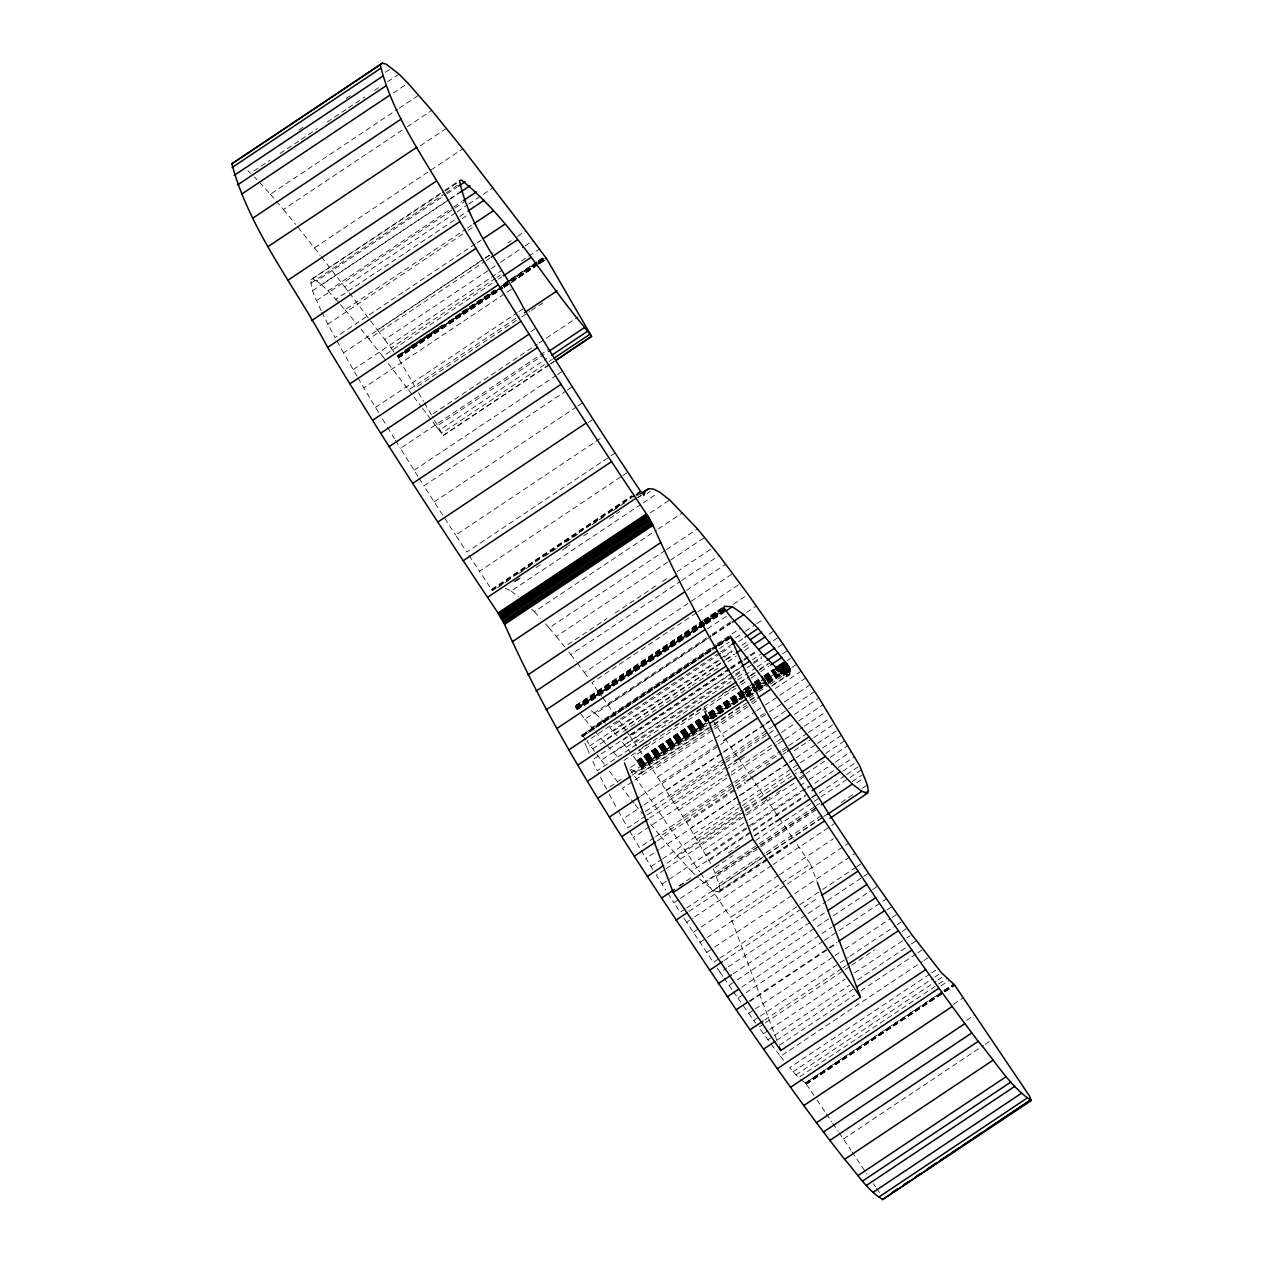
<?xml version="1.0" encoding="UTF-8"?>
<svg xmlns="http://www.w3.org/2000/svg" width="1263" height="1263" viewBox="0 0 1263 1263"><rect width="100%" height="100%" fill="white"/><g stroke="black" fill="none" stroke-linecap="round" stroke-linejoin="round"><path stroke-width="0.75" stroke-dasharray="5 3.75" d="M321.07 310.666C317.092 300.736 310.319 290.679 311.045 279.66L443.108 191.471M730.63 637.641L582.259 736.724L581.896 735.177L715.837 645.851M744.002 691.619L629.416 768.251L638.967 774.219L641.178 773.414L640.988 767.115L633.631 756.505L739.613 685.73M704.596 624.775L577.365 709.617L576.07 707.722L576.449 704.975L583.995 705.828L704.643 625.264M699.781 879.19L713.5 890.431L719.215 892.246L720.036 890.083L718.947 884.037L713.311 868.723M776.619 1039.623L730.646 917.317L810.404 863.971L793.78 839.532M298.952 129.963L305.472 125.605M346.236 98.388L352.756 94.03M385.373 72.259L390.267 68.991M253.879 171.01L270.171 160.117M279.96 153.597L299.52 140.525M301.162 139.435L317.455 128.542M327.243 122.006L346.804 108.95M348.446 107.86L364.739 96.967M374.527 90.431L381.047 86.089M387.567 81.732L398.982 74.107M393.282 93.004L407.949 83.2M259.578 182.282L270.377 194.218L397.545 109.297M399.187 108.208L418.748 95.135M276.297 201.164L283.417 209.484L405.691 127.816M407.333 126.726L431.788 110.402M420.405 145.734L446.502 128.305M298.115 227.387L314.424 247.864L462.795 148.781M444.734 190.381L459.416 180.593M311.045 279.66L443.534 192.071M445.16 190.981L459.843 181.177M310.698 283.307L444.387 194.013M446.028 192.923L459.069 184.224M313.098 279.17L316.634 280.907L445.444 194.881M447.07 193.807L456.859 187.271M312.608 290.648L447.939 200.28M449.565 199.191L460.979 191.566M316.634 280.907L321.639 284.854L448.807 199.933M450.449 198.844L460.221 192.308M321.639 284.854L328.001 290.964L451.917 208.221M453.559 207.132L461.705 201.685M316.429 300.641L453.385 209.184M455.012 208.095L464.8 201.559M321.402 256.863L344.704 286.859L455.564 212.816M457.206 211.726L466.978 205.19M468.62 204.101L481.661 195.386M483.287 194.313L493.075 187.777M328.001 290.964L335.816 299.299L458.106 217.631M459.732 216.541L466.252 212.2M462.069 218.688L470.215 213.242M340.41 304.557L345.004 309.798L465.668 229.234M467.294 228.145L472.188 224.877M475.377 243.885L335.121 337.663L327.875 324.133L466.473 231.587M468.099 230.498L476.246 225.051M476.972 242.938L483.508 238.581M349.377 293L377.448 329.927L483.429 259.152M485.055 258.062L493.202 252.616M507.884 242.828L511.136 240.649M517.656 236.292L525.818 230.845M357.034 376.248L343.552 352.819L483.776 259.168M485.402 258.094L491.923 253.737M360.934 329.027L368.938 338.926L484.708 261.615M486.334 260.525L489.586 258.347M377.448 329.927L384.741 339.621L498.869 263.414M500.495 262.325L523.324 247.074M524.966 245.985L533.112 240.538M353.151 369.617L501.522 270.535M384.741 339.621L391.072 348.067L495.428 278.381M497.054 277.292L500.322 275.113M521.508 260.967L539.443 248.985M368.938 338.926L382.721 356.419L496.848 280.197M498.49 279.107L501.743 276.929M409.67 346.772L442.287 325.001M461.848 311.929L494.449 290.158M536.854 261.851L502.611 284.712L537.028 262.088M538.48 260.762L545 256.405M404.949 350.277L442.46 325.238M455.501 316.524L494.638 290.395M538.559 260.873L545.079 256.515M398.634 354.903L442.65 325.507M449.17 321.149L494.828 290.664M501.253 286.164L507.868 281.949L503.084 285.359M509.399 280.733L537.217 262.357M538.748 261.125L543.737 257.999M397.103 356.134L501.443 286.448M509.605 281.002L537.312 262.499M538.954 261.409L545.474 257.052M397.198 356.277L501.664 286.748M503.179 285.517L508.184 282.391M509.699 281.16L537.533 262.799M539.048 261.552L545.679 257.352M501.758 286.906L397.419 356.592L501.9 287.111M503.4 285.817L545.79 257.51M503.463 285.927L510.063 281.665M511.626 280.481L536.144 264.251M537.706 263.051L545.932 257.715M397.561 356.798L502.043 287.317L397.829 357.208L415.622 387.741L519.977 318.055M503.605 286.133L510.205 281.87M511.752 280.686L536.286 264.456M537.849 263.257L546.074 257.92M503.811 286.448L510.268 281.981M511.973 281.002L536.349 264.567M538.054 263.572L546.137 258.031M398.034 357.524L502.248 287.632M504.016 286.748L510.41 282.186M512.162 281.302L536.491 264.772M538.259 263.888L546.279 258.236M398.161 357.713L502.437 287.932M504.126 286.938L510.599 282.486M512.289 281.491L536.68 265.072M538.37 264.078L546.469 258.536M398.271 357.887L502.563 288.122M504.237 287.127L546.579 258.726M398.413 358.124L502.658 288.296M504.379 287.364L538.527 264.346M540.264 263.399L546.69 258.899M378.49 412.401L363.807 387.852L505.658 293.127M507.3 292.037L512.194 288.769M375.474 407.428L517.325 312.703M518.951 311.614L523.845 308.346M382.721 356.419L408.628 389.983L519.488 315.955M521.603 316.966L529.75 311.519M531.391 310.445L542.806 302.82M530.997 331.506L535.891 328.238M433.035 413.822L537.375 344.152M539.001 343.062L578.138 316.918M418.037 476.53L400.418 448.318L548.789 349.235M432.83 421.937L436.303 426.499L543.911 354.65M436.303 426.499L439.208 430.351L546.816 358.487M439.208 430.351L441.513 433.351L547.495 362.576M549.121 361.486L552.389 359.308M549.168 364.565L443.171 435.451L441.513 433.351M550.794 363.586L554.062 361.297M549.279 364.754L443.266 435.546L432.388 416.616M550.873 363.697L554.173 361.502M414.106 470.294L555.957 375.569M557.583 374.48L562.477 371.211M442.634 515.099L423.926 485.876L565.777 391.151M567.419 390.062L572.297 386.794M434.172 501.932L576.023 407.207M577.649 406.118L582.543 402.85M588.242 422.568L593.136 419.3M615.16 453.007L466.789 552.089L455.643 535.117L600.762 438.214M634.215 495.901L492.365 590.626L491.512 589.363L479.482 571.255L621.333 476.53M622.959 475.441L627.853 472.173M491.512 589.363L631.737 495.728M491.796 589.789L632.021 496.154M492.081 590.216L640.452 491.133M635.842 494.812L640.736 491.544M497.543 587.769L508.957 580.159M518.73 573.623L530.144 565.998M544.827 556.194L556.241 548.584M566.013 542.048L577.428 534.423M592.11 524.619L603.525 517.009M613.297 510.473L624.711 502.848M636.126 495.222L641.02 491.954M636.678 496.027L639.946 493.849M637.704 497.448L640.957 495.27M637.926 497.764L641.194 495.585M513.899 581.643L520.419 577.286M517.056 580.08L520.309 577.901M565.966 547.416L570.86 544.148M616.518 513.662L619.77 511.483M515.067 581.675L521.587 577.333M536.254 567.529L542.774 563.172M562.351 550.1L568.871 545.758M583.538 535.954L590.058 531.597M609.634 518.525L616.155 514.183M647.13 493.486L650.382 491.307M505.279 588.211L511.12 591.068L641.557 503.969M643.183 502.879L656.223 494.165M650.129 513.015L669.69 499.959M531.739 609.161L534.344 611.702L656.618 530.034M658.244 528.944L682.715 512.62M545.427 623.875L549.121 627.932L664.891 550.636M666.517 549.547L697.492 528.85M549.121 627.932L556.304 636.426L668.806 561.293M670.448 560.204L704.675 537.343M567.908 644.588L607.045 618.46M615.192 613.013L655.955 585.795M662.475 581.438L668.995 577.08M677.157 571.634L713.027 547.684M568.729 651.976L570.765 654.581L679.999 581.627M681.641 580.538L719.136 555.499M686.63 590.295L725.767 564.166M577.396 663.249L584.406 672.579L732.777 573.513M696.213 613.013L591.873 682.699L601.804 696.402M697.855 611.924L740.244 583.617M575.896 705.37L702.007 621.128M703.081 620.449L724.267 606.287M575.581 705.954L702.765 621.033M704.391 619.944L723.952 606.871M575.454 706.68L702.623 621.712M704.265 620.67L723.81 607.55L704.359 620.875M575.549 706.885L702.638 621.791M575.691 707.138L702.765 622.012M704.501 621.112L723.952 607.85M575.786 707.28L702.923 622.28M704.596 621.27L724.109 608.119M575.928 707.501L703.033 622.454M704.722 621.475L724.22 608.308M576.07 707.722L703.175 622.675M704.865 621.712L724.362 608.529M576.212 707.959L724.52 608.766M724.678 609.003L576.386 708.196L724.915 609.366M576.623 708.559L725.073 609.603M725.151 609.729L576.781 708.796L725.309 609.95M733.44 604.251L744.854 596.625M577.017 709.143L704.344 624.411M705.828 623.117L725.546 610.266M577.238 709.443L704.486 624.601M706.049 623.433L725.672 610.455M706.175 623.606L725.799 610.613M706.285 624.175L724.22 612.192M707.675 628.737L728.877 614.576M580.506 713.658L584.927 719.152L710.469 635.305M712.095 634.231L733.298 620.07M602.83 697.839L607.977 705.007L710.706 636.41M712.332 635.321L730.267 623.338M746.575 612.46L756.348 605.924M591.131 710.737L595.426 713.674L711.18 636.363M712.821 635.273L730.756 623.306M584.927 719.152L591.826 727.52L715.742 644.761M717.368 643.688L730.424 634.973M732.051 633.884L740.197 628.437M717.21 644.809L730.503 636.047M581.864 735.461L730.709 636.22M581.896 735.177L730.835 636.363M581.99 735.982L716.326 646.34M717.321 645.614L730.993 636.536M582.464 735.445L716.5 646.561M718.142 645.472L731.182 636.757M582.811 735.84L716.705 646.798M718.347 645.709L731.388 637.01M583.017 736.092L716.942 647.082M718.568 645.993L731.609 637.294M719.373 648.645L729.161 642.109M735.682 637.752L743.828 632.305M745.47 631.216L755.242 624.68M756.869 623.59L765.031 618.144M719.057 653.018L586.979 741.207L595.947 753.127M720.684 651.929L732.098 644.304M720.652 653.508L609.776 727.551L617.07 735.761M722.278 652.418L730.424 646.972M738.587 641.525L743.481 638.257M589.19 753.032L586.9 747.807L735.271 648.724M613.155 731.245L722.404 658.291M724.031 657.202L732.193 651.755M741.965 645.219L748.485 640.862M595.315 731.64L603.446 741.239L724.094 660.675M725.736 659.586L733.882 654.139M743.67 647.603L751.817 642.157M592.773 748.864L724.836 660.675M726.462 659.586L734.624 654.139M623.59 731.403L643.151 718.331M644.793 717.242L690.435 686.756M692.077 685.667L720.147 666.801M727.946 661.717L736.455 655.907M744.602 650.461L751.122 646.103M769.056 634.137L773.951 630.869M729.193 668.522L592.221 759.979L597.257 770.746L735.84 678.199M730.819 667.432L740.607 660.912M729.098 669.216L621.491 741.081L630.048 751.848M730.724 668.127L742.139 660.502M743.765 659.412L748.659 656.16M750.285 655.071L756.821 650.713M626.701 731.545L630.048 736.361L729.509 669.943M731.135 668.853L742.549 661.244M744.175 660.154L749.07 656.886M750.696 655.797L755.59 652.529M773.524 640.546L778.418 637.278M597.004 754.548L601.251 760.231L731.687 673.132M733.314 672.042L739.834 667.685M607.219 745.47L613.502 752.511L740.671 667.574M752.085 659.965L761.873 653.429M626.385 747.175L733.992 675.31M735.619 674.221L742.155 669.879M753.553 662.254L761.715 656.807M630.048 736.361L634.579 742.944L734.04 676.526M735.666 675.437L745.454 668.901M747.08 667.811L751.974 664.543M753.601 663.454L761.747 658.007M778.055 647.13L782.949 643.862M737.466 677.11L744.002 672.753M737.671 679.983L755.606 668.016M757.232 666.927L765.378 661.48M642.409 747.459L650.571 742.013M675.026 725.672L702.749 707.169M722.31 694.097L733.724 686.472M740.244 682.131L748.391 676.684M750.033 675.594L758.179 670.148M759.805 669.058L767.967 663.612M782.634 653.808L787.528 650.556M623.875 760.515L738.002 684.293M739.644 683.204L749.417 676.668M751.059 675.579L757.579 671.221M759.205 670.132L770.619 662.522M741.239 684.641L749.401 679.194M751.027 678.105L759.174 672.658M760.815 671.569L768.962 666.138M636.773 760.658L706.885 713.832M708.511 712.742L742.755 689.882M744.381 688.793L752.527 683.346M754.169 682.257L762.315 676.81M763.941 675.721L773.73 669.201M636.931 760.863L707.043 714.053M708.669 712.964L752.685 683.567M754.327 682.478L762.473 677.031M764.099 675.942L773.887 669.406M639.157 749.622L643.767 756.411L707.343 713.942M708.985 712.869L741.586 691.082M743.212 689.993L753.001 683.457M754.627 682.367L762.789 676.936M764.415 675.847L774.203 669.311M787.244 660.596L790.496 658.418M637.089 761.1L707.201 714.274M708.843 713.185L741.444 691.414M743.07 690.324L752.859 683.788M754.485 682.699L762.647 677.252M764.273 676.163L774.061 669.627M637.278 761.336L707.375 714.511M709.017 713.421L743.244 690.561M744.886 689.472L753.032 684.025M754.658 682.936L762.82 677.489M764.447 676.4L774.235 669.879M637.452 761.589L707.564 714.763M709.19 713.674L743.433 690.814M745.059 689.724L753.222 684.278M754.848 683.188L762.994 677.742M764.62 676.652L772.782 671.206M637.641 761.842L707.754 715.032M709.38 713.942L743.623 691.066M745.249 689.993L753.395 684.546M755.037 683.457L763.184 678.01M764.81 676.921L772.972 671.474M637.831 762.11L707.943 715.3M709.569 714.211L743.812 691.35M745.438 690.261L753.585 684.814M755.227 683.725L763.373 678.278M764.999 677.189L774.787 670.653M745.17 690.956L753.79 685.099M754.958 684.42L764.746 677.884M765.204 677.473L774.977 670.937M638.225 762.678L708.338 715.868M709.964 714.779L744.207 691.919M745.833 690.829L752.353 686.472M753.979 685.383L763.768 678.847M765.394 677.757L775.182 671.221M638.431 762.978L708.527 716.153M710.169 715.063L763.973 679.147M765.599 678.057L775.387 671.521M638.573 763.199L708.685 716.389M710.311 715.3L742.928 693.513M744.554 692.44L754.343 685.904M755.969 684.814L764.131 679.368M765.757 678.278L775.529 671.742M638.731 763.436L708.843 716.61M710.469 715.521L743.086 693.75M744.712 692.661L754.5 686.125M756.127 685.035L764.273 679.589M765.915 678.499L775.687 671.979M638.889 763.657L709.001 716.847M710.627 715.758L743.244 693.987M744.87 692.898L754.643 686.362M756.284 685.272L764.431 679.826M766.057 678.736L775.845 672.2M639.046 763.894L709.143 717.084M710.785 715.995L743.386 694.208M745.028 693.119L754.8 686.598M756.426 685.509L764.589 680.062M766.215 678.973L776.003 672.437M639.189 764.131L709.301 717.305M710.927 716.216L743.544 694.445M745.17 693.355L754.958 686.819M756.584 685.73L764.731 680.283M766.373 679.194L776.145 672.674M639.346 764.352L709.459 717.542M711.085 716.453L755.1 687.056M756.742 685.967L776.303 672.895M639.488 764.573L709.601 717.763M711.227 716.674L745.47 693.813M747.096 692.724L755.258 687.277M756.884 686.188L765.031 680.741M766.657 679.652L776.445 673.116M639.631 764.794L745.612 694.034M747.238 692.945L755.4 687.498M757.026 686.409L765.173 680.962M766.799 679.873L776.587 673.337M639.773 765.015L708.243 719.294M709.885 718.205L745.754 694.24M747.38 693.15L765.315 681.183M766.941 680.094L776.729 673.558M640.025 765.425L708.385 719.5M710.138 718.615L754.027 689.014M755.795 688.13L765.441 681.389M767.209 680.504L776.856 673.763M640.167 765.662L708.638 719.926M710.28 718.836L744.507 695.976M746.149 694.887L754.295 689.44M755.921 688.351L765.71 681.815M767.336 680.725L777.124 674.189M640.294 765.867L705.512 722.325M712.032 717.968L744.649 696.181M746.275 695.092L754.421 689.661M756.063 688.572L765.836 682.036M767.478 680.946L777.25 674.41M640.42 766.073L705.638 722.515M712.158 718.173L744.76 696.387M746.401 695.297L754.548 689.851M756.174 688.761L765.962 682.241M767.588 681.152L777.376 674.616M640.53 766.262L705.749 722.704M712.269 718.363L731.83 705.291M733.471 704.201L744.886 696.576M746.512 695.487L756.284 688.966M757.926 687.877L766.073 682.43M767.699 681.341L779.113 673.716M621.207 779.318L606.524 789.122L598.094 772.419M630.979 772.798L705.985 722.704M712.379 718.536L725.42 709.822M733.566 704.375L745.107 696.576M746.607 695.676L756.395 689.14M758.021 688.051L766.183 682.604M767.809 681.515L779.224 673.889M640.815 766.752L705.938 723.052M712.553 718.852L723.873 711.085M733.661 704.549L740.181 700.191M746.78 695.992L756.49 689.298M758.195 688.367L766.278 682.762M767.983 681.831L779.318 674.063M706.096 723.336L640.988 767.115L706.206 723.557M746.922 696.245L756.648 689.582M758.337 688.619L766.42 683.062M768.109 682.083L779.476 674.347M746.97 696.339L756.758 689.803M758.384 688.73L766.53 683.283M768.172 682.194L779.587 674.568M641.225 767.651L708.069 723.004M748.833 695.787L766.767 683.804M768.393 682.73L779.808 675.105M643.767 756.411L648.377 763.262L707.075 724.062M747.822 696.844L755.984 691.398M757.611 690.308L767.399 683.772M769.025 682.683L780.439 675.074M791.854 667.448L796.748 664.18M635.005 772.482L706.743 724.567M748.991 696.213L757.295 690.814M758.779 689.677L767.067 684.293M768.551 683.141L780.124 675.579M641.462 768.378L706.68 724.836M749.07 696.529L757.232 691.082M758.858 689.993L767.004 684.546M768.646 683.457L780.045 675.831M632.21 775.245L707.217 725.151M641.667 770.02L706.885 726.462M749.275 698.155L757.437 692.708M759.063 691.619L768.851 685.099M770.477 684.009L781.892 676.384M638.967 774.219L712.332 725.23M713.958 724.141L741.681 705.622M749.843 700.176L756.363 695.818M772.656 684.941L787.338 675.137M641.178 773.414L748.785 701.549M750.427 700.46L756.947 696.102M771.614 686.298L786.296 676.51M712.111 728.435L622.438 788.317L634.073 803.236M713.737 727.346L749.622 703.396M751.248 702.307L756.142 699.039M710.595 863.434L686.677 822.481L652.971 770.146L713.295 729.856M714.921 728.767L750.79 704.817M752.432 703.728L757.326 700.46M775.261 688.477L801.342 671.063M657.486 776.966L755.321 711.637M756.947 710.548L763.468 706.191M765.11 705.101L778.15 696.387M779.776 695.297L805.857 677.884M640.578 796.227L718.836 743.954M760.137 716.279L766.657 711.922M661.954 783.755L719.026 745.644M720.652 744.554L723.92 742.376M761.415 717.337L767.936 712.979M769.577 711.89L782.618 703.175M784.244 702.102L810.325 684.672M645.756 815.866L627.822 827.849L622.77 819.055L642.346 805.983M643.972 804.894L722.231 752.637M723.873 751.548L764.62 724.331M766.262 723.241L771.156 719.973M666.359 790.496L721.789 753.474M723.415 752.385L764.178 725.167M765.804 724.078L772.34 719.721M773.966 718.631L814.73 691.414M645.472 811.509L723.731 759.237M725.357 758.147L772.64 726.572M670.653 797.142L724.457 761.21M726.083 760.121L768.488 731.814M794.569 714.384L819.024 698.06M647.382 814.777L724.015 763.61M725.641 762.52L776.192 728.767M649.64 818.077L726.272 766.894M727.898 765.82L732.793 762.552M674.837 803.663L746.575 755.763M774.298 737.245L797.127 722.01M798.753 720.92L823.208 704.58M654.123 837.732L639.457 847.536L633.379 837.353L729.588 773.114M731.214 772.025L775.229 742.628M776.871 741.539L781.765 738.271M678.894 810.057L729.446 776.303M731.072 775.214L776.729 744.728M778.355 743.639L783.249 740.371M784.876 739.281L802.81 727.299M804.436 726.209L827.265 710.974M682.873 816.372L780.692 751.043M782.334 749.954L787.212 746.686M788.854 745.596L806.789 733.614M808.415 732.524L831.243 717.289M655.75 836.643L734.024 784.386M735.65 783.297L781.308 752.811M782.934 751.722L787.828 748.454M650.698 824.155L660.407 836.122L733.787 787.133M735.413 786.044L745.202 779.508M766.388 765.362L769.656 763.184M782.697 754.469L785.965 752.29M657.186 840.937L735.445 788.68M737.071 787.591L745.233 782.144M686.677 822.481L735.587 789.817M737.229 788.728L745.375 783.281M794.285 750.632L812.22 738.65M813.861 737.56L835.048 723.399M690.308 828.37L737.592 796.795M739.218 795.706L788.128 763.041M789.754 761.952L794.648 758.684M796.29 757.595L815.851 744.539M817.477 743.449L838.679 729.288M652.813 869.418L645.977 858.319L659.018 849.604M660.66 848.515L738.918 796.258M740.544 795.169L787.828 763.594M789.454 762.505L794.348 759.237M693.734 834.006L741.018 802.431M742.644 801.342L791.554 768.678M793.18 767.588L820.903 749.085M822.529 747.996L842.105 734.924M651.029 866.56L660.817 860.024M662.444 858.935L740.718 806.678M742.344 805.589L792.88 771.835M794.522 770.746L799.416 767.478M696.939 839.358L742.597 808.873M744.223 807.783L796.4 772.94M825.749 753.348L845.31 740.276M660.407 836.122L676.905 855.477L743.749 810.83M745.391 809.741L760.058 799.953M666.927 863.339L743.56 812.172M745.186 811.083L759.852 801.279M699.923 844.41L745.58 813.925M747.207 812.835L770.035 797.585M776.556 793.227L783.076 788.886M799.384 777.992L804.278 774.724M805.905 773.635L828.733 758.4M830.359 757.311L848.294 745.328M664.543 869.718L656.381 875.164L665.901 890.226M666.169 868.628L798.232 780.439M799.874 779.35L804.752 776.082M703.317 850.252L747.333 820.855M748.959 819.766L807.657 780.566M809.299 779.476L833.754 763.152M835.38 762.063L851.688 751.169M662.001 884.084L808.746 786.091M706.364 855.635L750.38 826.239M752.006 825.149L805.826 789.217M807.452 788.128L836.801 768.536M838.427 767.446L854.735 756.553M676.905 855.477L691.445 871.249L751.769 830.975M753.411 829.886L807.215 793.953M709.048 860.529L751.438 832.206M753.08 831.117L805.241 796.29M842.753 771.235L857.419 761.447M679.257 885.679L690.672 878.053M728.183 853.014L739.597 845.389M754.264 835.585L773.824 822.513M811.335 797.474L816.23 794.206M679.431 886.168L685.951 881.811M754.421 836.074L773.998 823.018M812.456 797.379L817.35 794.111M818.977 793.022L845.073 775.608M846.699 774.519L859.74 765.804M714.937 867.634L732.872 855.651M755.7 840.4L812.772 802.305M814.398 801.216L819.292 797.948M820.918 796.858L861.682 769.641M715.316 873.017L757.705 844.71M759.331 843.621L814.777 806.599M816.403 805.51L819.671 803.331M852.272 781.56L862.061 775.024M685.02 909.06L680.126 912.328L673.905 902.713L678.799 899.461M680.425 898.372L758.684 846.099M760.31 845.01L815.756 807.988M703.949 883.153L759.379 846.147M761.005 845.058L816.451 808.036M716.61 876.301L759.016 847.994M760.642 846.905L817.714 808.794M856.835 782.665L864.981 777.219M718.947 884.037L764.604 853.551M766.231 852.462L821.676 815.44M841.237 802.384L852.651 794.759M862.44 788.223L867.334 784.955M686.646 907.971L821.976 817.603M823.602 816.514L828.496 813.246M713.5 890.431L765.678 855.588M767.304 854.498L822.75 817.477M720.036 890.083L767.32 858.508M768.946 857.419L788.522 844.363M688.998 911.428L767.257 859.172M768.899 858.082L788.459 845.01M719.215 892.246L768.125 859.582M769.751 858.493L787.686 846.526M718.3 959.154L713.421 962.422L686.646 922.29L693.166 917.933M694.792 916.843L771.425 865.676M773.051 864.587L830.123 826.476M831.749 825.386L835.017 823.208M693.261 932.331L699.781 927.973M701.407 926.884L778.04 875.701M779.681 874.628L833.485 838.695M699.955 942.387L848.326 843.305M706.68 952.444L713.2 948.087M714.826 946.997L793.085 894.725M794.727 893.636L855.051 853.362M719.942 958.064L798.2 905.792M799.826 904.703L821.029 890.557M822.655 889.468L855.272 867.697M856.898 866.607L861.792 863.339M724.078 960.575L818.645 897.425M717.258 968.058L720.131 972.289L726.651 967.932M728.277 966.842L826.113 901.514M827.739 900.424L861.982 877.564M863.608 876.475L868.502 873.207M733.029 973.868L811.288 921.595M812.914 920.506L825.955 911.807M724.125 978.099L729.114 985.361L735.634 981.004M737.26 979.914L831.828 916.764M833.454 915.675L870.965 890.636M872.591 889.547L877.485 886.279M741.949 987.019L831.622 927.137M733.535 991.723L737.939 998.086L744.46 993.728M746.101 992.639L822.734 941.456M824.36 940.367L837.401 931.668M839.027 930.578L881.416 902.271M883.058 901.182L886.31 899.003M749.196 1001.085L837.243 942.277M749.89 1001.448L828.149 949.192M829.775 948.103L836.295 943.745M886.847 909.991L891.741 906.723M743.354 1005.806L748.659 1013.289L753.537 1010.021M755.179 1008.932L833.438 956.659M835.064 955.586L843.226 950.139M844.852 949.05L890.51 918.564M892.136 917.475L897.03 914.207M748.659 1013.289L753.79 1020.472L758.684 1017.204M760.31 1016.115L838.569 963.858M840.211 962.769L848.357 957.322M849.983 956.233L895.641 925.747M897.267 924.658L902.161 921.39M764.652 1020.015L841.284 968.847M842.926 967.758L846.178 965.579M763.594 1023.993L758.7 1027.261L770.083 1042.685M765.22 1022.904L843.479 970.647M845.105 969.558L849.999 966.29M851.625 965.2L874.454 949.965M902.177 931.447L907.071 928.179M763.405 1033.702L768.299 1030.434M769.925 1029.345L844.931 979.267M854.704 972.731L905.255 938.977M906.881 937.888L910.149 935.709M767.888 1039.765L772.782 1036.497M774.408 1035.407L849.415 985.329M857.561 979.883L909.739 945.04M911.365 943.95L916.259 940.682M776.571 1040.475L853.204 989.308M779.366 1045.243L854.372 995.149M860.892 990.792L916.322 953.786M917.948 952.697L922.843 949.429M771.188 1044.138L780.502 1056.326L922.353 961.601M923.995 960.512L928.873 957.243M929.821 974.089L789.612 1067.724L798.484 1077.655L937.083 985.108M931.463 972.999L937.983 968.642M792.99 1071.75L933.199 978.115M934.841 977.025L941.361 972.668M795.832 1074.924L936.041 981.288M937.683 980.199L944.203 975.857M938.709 984.019L946.871 978.572M940.84 985.929L949.002 980.483M800.616 1079.565L805.399 1082.975L942.419 991.581M943.982 990.429L953.833 983.956M805.431 1083.007L942.593 991.771M944.093 990.524L954.007 984.161M805.494 1083.07L942.766 992.008M944.266 990.76L954.181 984.382M805.683 1083.307L942.893 992.181M944.456 990.997L954.307 984.556M805.936 1083.638L943.035 992.386M944.598 991.187L954.449 984.761M805.999 1083.733L943.193 992.592M944.74 991.392L954.607 984.982M806.236 1084.049L943.35 992.829M944.898 991.629L954.765 985.203M806.394 1084.285L943.429 992.939M945.056 991.85L954.844 985.329M953.502 1004.306L963.29 997.786M966.684 1020.299L974.831 1014.852M843.368 1139.021L983.593 1045.385M985.219 1044.296L991.739 1039.938M511.12 591.068L518.398 596.752M247.769 170.71L250.611 173.189M691.445 871.249L698.392 877.864M595.426 713.674L607.171 725.025M254.463 177.088L257.021 179.678M613.502 752.511L618.491 757.705M534.344 611.702L540.501 618.46M603.446 741.239L605.956 744.049M335.816 299.299L339.258 303.231M270.377 194.218L275.113 199.775M591.826 727.52L594.147 730.267M345.004 309.798L356.34 323.36M283.417 209.484L295.668 224.404M556.304 636.426L564.656 646.767M780.502 1056.326L783.913 1060.604M635.226 804.736L642.204 813.688M314.424 247.864L320.249 255.363M583.238 736.376L586.048 740.007M570.765 654.581L576.291 661.796M344.704 286.859L348.209 291.469M408.628 389.983L421.305 406.718M422.458 408.249L431.678 420.421M601.251 760.231L604.788 764.92M609.492 771.156L620.086 785.207M391.072 348.067L394.403 352.519M584.406 672.579L588.669 678.373M753.79 1020.472L755.748 1023.188M607.977 705.007L615.57 715.711M618.886 720.415L625.58 729.951M737.939 998.086L741.192 1002.711M729.114 985.361L732.429 990.129M720.131 972.289L723.131 976.646M634.579 742.944L636.41 745.612M703.996 707.564L711.748 718.963M712.853 720.589L723.936 736.882M725.057 738.523L737.245 756.442M738.35 758.068L749.433 774.361M750.538 775.987L763.847 795.548M764.952 797.174L778.261 816.719M779.366 818.345L792.659 837.906M629.779 769.056L699.607 871.691M700.712 873.317L730.646 917.317M806.473 1084.396L813.861 1095.305M817.019 1099.962L825.418 1112.387M826.46 1113.934L831.749 1121.781M832.806 1123.344L838.095 1131.19M839.137 1132.753L850.883 1150.183M851.957 1151.777L866.986 1174.101M873.443 1183.668L875.591 1186.857M876.664 1188.451L879.885 1193.235M648.377 763.262L652.971 770.146M468.905 555.278L479.482 571.255M683.851 918.012L686.646 922.29M444.765 518.383L455.643 535.117M667.859 893.288L673.905 902.713M419.016 478.093L423.926 485.876M387.52 427.32L394.466 438.624M395.461 440.25L400.418 448.318M382.5 419.032L386.51 425.663M641.32 850.615L645.977 858.319M629.669 831.022L633.379 837.353M357.997 377.905L363.807 387.852M418.574 392.84L423.515 401.334M424.494 403.023L431.393 414.911M618.286 811.004L622.77 819.055M337 341.026L343.552 352.819M609.24 794.174L616.47 807.641M321.844 312.324L327.875 324.133M584.911 743.054L586.9 747.807M810.404 863.971L816.577 880.406"/><path stroke-width="1.5" d="M789.549 674.331L789.754 668.995L786.802 663.896L758.147 628.469L743.796 614.592L732.366 606.761L724.267 606.287L723.92 607.803L728.877 614.576L761.873 653.429L777.787 669.185L787.338 675.137L789.549 674.331L786.296 676.51M645.377 490.518L643.893 495.349L639.883 490.281C599.893 430.494 560.883 370.027 523.845 308.346C502.121 266.43 469.347 227.135 459.416 180.593L461.469 180.088C511.199 220.315 543.564 278.981 584.674 327.433L591.605 336.432L555.767 360.429L591.558 336.258L546.532 258.631L525.818 230.845L462.795 148.781L431.788 110.402L407.949 83.2L398.982 74.107L386.273 64.208L382.389 63.15L231.887 163.811C249.553 230.592 295.653 286.906 327.654 347.404C382.026 437.472 439.492 525.629 498.064 613.013L504.616 624.38C565.587 761.794 653.555 884.905 736.155 1009.784C771.251 1060.367 806.378 1111.014 844.615 1159.308C856.267 1172.427 867.855 1191.167 882.726 1199.392L1030.971 1099.789L1029.329 1095.747L954.449 984.761L941.361 972.668L911.775 934.62L868.502 873.207L828.496 813.246L794.348 759.237L766.657 711.922L745.628 671.679L730.267 636.094L790.575 714.605L825.276 756.395L852.32 784.086L861.871 791.348L867.586 793.164L868.407 791.001L867.334 784.955L859.74 765.804L819.024 698.06L782.949 643.862L748.122 594.447L719.136 555.499L697.492 528.85L669.69 499.959L659.491 491.986L653.65 489.128L648.74 488.718L640.483 493.786M1031.113 1100.326C1009.99 1086.764 995.055 1060.62 978.194 1041.344C942.64 994.47 908.886 946.255 875.654 897.74C796.243 777.013 711.59 658.039 652.987 525.297L646.435 513.93C581.99 417.958 519.156 320.865 459.906 221.578C433.462 169.858 393.867 121.911 380.258 64.729L382.389 63.15M817.256 882.221L860.498 997.233L780.723 1050.579L673.211 892.546L752.969 839.2L704.943 711.416M231.887 163.811L380.258 64.729M231.997 167.6L380.368 68.518M234.129 175.446L382.5 76.364M237.46 185.014L385.847 85.931M241.454 194.249L389.825 95.167M253.232 217.868L401.602 118.785M268.545 246.285L416.916 147.203M287.838 280.307L436.209 181.225M458.485 186.182L465.005 181.825M460.221 192.308L470.01 185.772M463.332 200.596L476.388 191.881M467.878 211.11L484.187 200.217M311.535 320.66L459.906 221.578M473.814 223.788L493.375 210.716M483.524 238.439L504.726 224.277M327.654 347.404L476.025 248.322M491.228 257.257L517.309 239.844M503.369 275.839L531.091 257.336M349.962 383.794L498.332 284.712M524.382 312.687L556.999 290.9M372.569 420.358L520.94 321.291M380.637 433.272L529.023 334.19M389.115 446.644L537.485 347.562M548.805 351.382L584.674 327.433M551.71 355.219L587.579 331.269M554.015 358.218L589.884 334.269M412.685 483.413L561.056 384.331M437.819 522.077L586.19 422.994M463.221 560.709L611.592 461.626M642.22 493.059L648.74 488.718M487.597 597.304L635.968 498.222M498.064 613.013L646.435 513.93M498.459 613.597L646.83 514.515M498.838 614.181L647.209 515.099M499.201 614.749L647.572 515.667M499.564 615.318L647.935 516.235M499.911 615.87L648.282 516.788M500.259 616.407L648.629 517.325M500.574 616.928L648.945 517.846M500.89 617.418L649.261 518.335M501.174 617.891L649.545 518.809M501.443 618.349L649.814 519.267M501.695 618.759L650.066 519.677M501.916 619.154L650.287 520.072M502.121 619.517L650.492 520.435M502.911 620.97L651.282 521.887M503.605 622.264L651.976 523.198M504.174 623.401L652.545 524.319M504.616 624.38L652.987 525.297M512.304 641.715L660.691 542.632M527.887 674.916L676.273 575.833M536.128 691.082L684.499 592M546.184 709.838L694.555 610.755M725.846 611.103L732.366 606.761M556.699 728.64L705.07 629.558M732.382 622.217L743.796 614.592M568.95 749.812L717.321 650.745M732.098 644.304L735.35 642.141M745.107 637.168L758.147 628.469M750.127 639.773L761.526 632.163M736.25 653.05L741.144 649.798M754.027 644.304L765.441 636.678M577.949 765.015L726.32 665.933M758.447 649.624L769.862 641.999M741.476 666.596L749.622 661.165M763.341 655.718L774.756 648.093M767.02 660.391L778.418 652.766M587.642 781.134L736.013 682.052M770.588 665.048L782.002 657.423M775.356 668.111L785.144 661.575M775.514 668.316L785.302 661.78M775.687 668.537L785.475 662.017M775.861 668.79L785.649 662.254M776.035 669.043L785.823 662.507M776.224 669.295L786.012 662.759M776.413 669.564L786.202 663.043M776.619 669.848L786.391 663.312M776.808 670.132L786.596 663.596M777.013 670.432L786.802 663.896M778.797 669.564L786.944 664.117M778.955 669.8L787.102 664.354M779.113 670.022L787.259 664.591M779.255 670.258L787.417 664.812M779.413 670.495L787.559 665.048M777.929 671.805L787.717 665.269M779.713 670.937L787.859 665.506M779.855 671.158L788.001 665.727M779.981 671.379L788.144 665.933M780.25 671.79L788.27 666.154M780.392 672.027L788.538 666.58M780.518 672.232L788.665 666.785M780.629 672.437L788.791 666.99M780.755 672.626L788.901 667.18M780.85 672.8L788.996 667.353M781.023 673.116L789.186 667.669M781.166 673.368L789.249 667.811M781.213 673.479L789.359 668.032M781.45 674.016L789.596 668.569M783.234 673.353L789.754 668.995M783.313 673.653L789.833 669.311M597.983 798.105L630.584 776.335M710.485 722.973L746.354 699.023M783.518 675.295L790.038 670.937M757.768 697.95L770.809 689.235M609.587 816.908L638.936 797.316M723.731 740.686L757.974 717.826M774.282 725.483L790.575 714.605M621.917 836.58L647.998 819.166M734.419 761.463L770.288 737.497M787.591 751.201L808.794 737.039M634.358 856.188L655.544 842.026M746.859 781.055L782.728 757.105M800.821 772.719L825.276 756.395M647.351 876.411L663.659 865.518M761.494 800.189L795.737 777.329M812.109 790.685L839.816 772.167M661.496 898.135L674.537 889.436M775.624 821.929L809.867 799.053M821.345 804.768L852.32 784.086M827.628 814.209L861.871 791.348M865.155 793.18L868.407 791.001M675.958 920.143L687.372 912.518M790.085 843.921L824.329 821.061M830.075 818.219L867.586 793.164M709.411 970.379L722.452 961.664M821.913 895.246L857.782 871.296M718.347 983.656L731.388 974.957M827.597 910.718L866.718 884.574M727.283 996.823L738.697 989.197M833.264 926.047L875.654 897.74M736.155 1009.784L747.57 1002.175M838.869 941.203L884.526 910.702M749.985 1029.819L763.026 1021.104M847.82 964.49L898.356 930.736M763.515 1049.19L774.929 1041.565M856.456 987.129L911.902 950.108M777.313 1068.687L925.684 969.605M790.606 1087.269L938.977 988.187M803.836 1105.535L952.207 1006.453M816.466 1122.728L964.853 1023.646M823.413 1132.027L971.784 1032.945M829.823 1140.426L978.194 1041.344M844.615 1159.308L992.986 1060.225M857.861 1175.695L1006.232 1076.613M862.455 1181.126L1010.826 1082.044M866.355 1185.483L1014.726 1086.401M873.096 1192.335L1021.467 1093.253M878.622 1197.229L1026.993 1098.147M892.373 1192.335L897.267 1189.067M903.787 1184.726L908.681 1181.458M915.201 1177.1L920.096 1173.832M926.616 1169.475L936.404 1162.939M939.656 1160.76L947.818 1155.313M951.071 1153.151L959.233 1147.704M962.485 1145.525L970.647 1140.079M973.899 1137.9L982.061 1132.453M986.94 1129.185L1030.971 1099.789M882.332 1199.771L1031.113 1100.641M752.969 839.2L860.498 997.233M779.366 1046.932L780.723 1050.579M624.49 762.931L673.211 892.546"/></g></svg>
